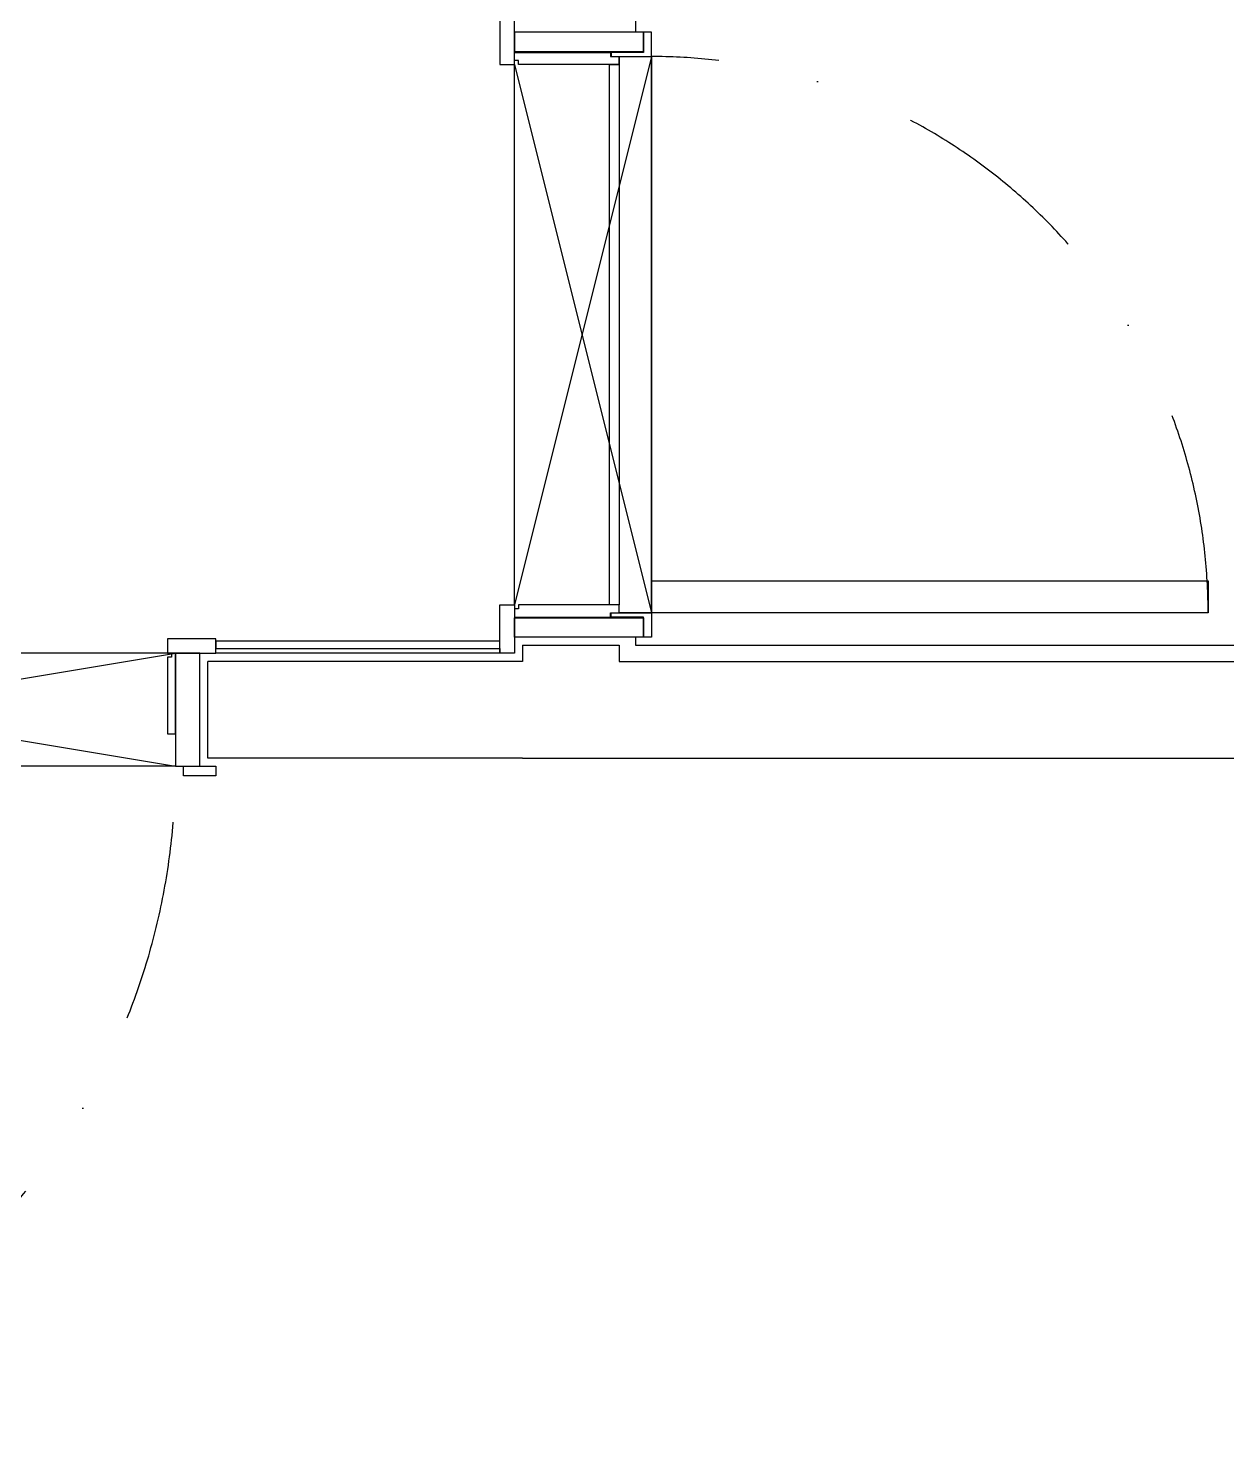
# Model space of a CAD drawing. Header units: millimetres. Extents: x -33000 to 294000, y 0 to 42408.
# Drawn here: x 104092 to 105578, y 13314 to 15069 of the extents above; entities that cross this region are included whole.
import ezdxf

# ---------------------------------------------------------------- set-up
doc = ezdxf.new("R2010")
doc.units = ezdxf.units.MM
doc.header["$LTSCALE"] = 50
doc.linetypes.add('DASHDOTX2', pattern=[2, 1, -0.5, 0, -0.5])
doc.layers.add('arch', color=8, linetype='Continuous')

msp = doc.modelspace()

# ---------------------------------------------------------------- linework, layer by layer
at = {"layer": 'arch'}
for p, q in [((104845, 16524), (104845, 15064)), ((104705, 14304), (104705, 14284)), ((104705, 14304), (104825, 14304)), ((104825, 14304), (104825, 14284)), ((104845, 14314), (104845, 14304)), ((104845, 14304), (106395, 14304)), ((104705, 14284), (104315, 14284)), ((104315, 14164), (104315, 14284)), ((104825, 14284), (106395, 14284)), ((104705, 14164), (104315, 14164)), ((104705, 14164), (106395, 14164))]:
    msp.add_line(p, q, dxfattribs=at)
at = {"layer": 'arch', "linetype": 'Continuous', "ltscale": 4, "elevation": 0}
for points in [[(104677, 15084), (104677, 15024), (104695, 15024), (104695, 15084)], [(104695, 15040), (104855, 15040), (104855, 15064), (104695, 15064)], [(104865, 15064), (104855, 15064), (104855, 15039), (104815, 15039), (104815, 15034), (104865, 15034)], [(104825, 15034), (104825, 15024), (104700, 15024), (104700, 15029), (104695, 15029), (104695, 15039), (104814, 15039), (104814, 15034)], [(105555, 14344), (104865, 14344), (104865, 14384), (105555, 14384)], [(104677, 14294), (104677, 14354), (104695, 14354), (104695, 14294)], [(104825, 14344), (104825, 14354), (104700, 14354), (104700, 14349), (104695, 14349), (104695, 14339), (104814, 14339), (104814, 14344)], [(104865, 14314), (104855, 14314), (104855, 14339), (104815, 14339), (104815, 14344), (104865, 14344)], [(104695, 14338), (104855, 14338), (104855, 14314), (104695, 14314)], [(104325, 14294), (104325, 14312), (104265, 14312), (104265, 14294)]]:
    msp.add_lwpolyline(points, close=True, dxfattribs=at)
at = {"layer": 'arch', "elevation": 0}
for points in [[(104865, 14344), (104865, 15034), (104695, 14354), (104695, 15024)], [(104677, 14300), (104677, 14309), (104325, 14309), (104325, 14300)], [(104275, 14294), (103435, 14294), (104275, 14154), (103435, 14154)], [(104275, 14154), (104305, 14154), (104305, 14294), (104275, 14294)], [(104325, 14294), (104325, 14300), (104677, 14300), (104677, 14294)], [(104325, 14142), (104285, 14142), (104285, 14154), (104325, 14154)]]:
    msp.add_lwpolyline(points, close=True, dxfattribs=at)
for points in [[(104865, 14344), (104825, 14344), (104825, 14354), (104813, 14354), (104813, 15024), (104825, 15024), (104825, 15034), (104865, 15034), (104865, 14344)], [(104825, 15024), (104825, 14354)], [(104275, 14294), (104270, 14294), (104270, 14289), (104265, 14289), (104265, 14194), (104275, 14194), (104275, 14294)]]:
    msp.add_lwpolyline(points, dxfattribs=at)
at = {"layer": 'arch', "linetype": 'DASHDOTX2', "ltscale": 5}
for centre, radius, start, end in [((104865, 14344), 690, 0, 90), ((103435, 14154), 840, 270, 0)]:
    msp.add_arc(centre, radius, start, end, dxfattribs=at)

doc.saveas('drawing.dxf')
